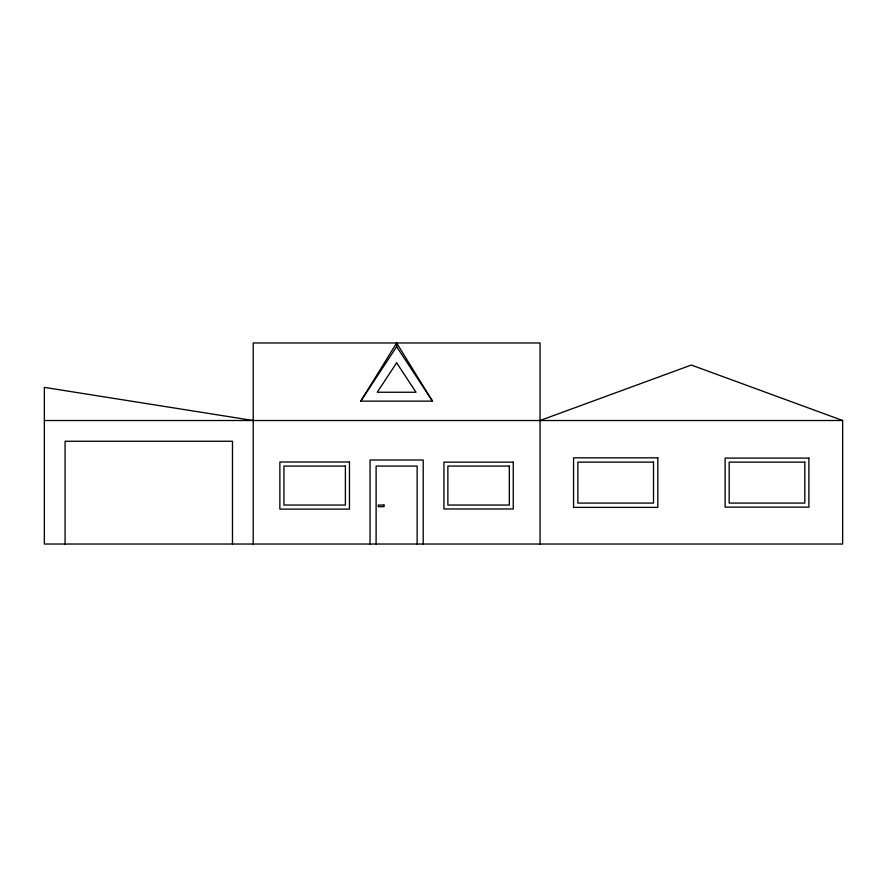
<?xml version="1.0" encoding="UTF-8"?>
<svg xmlns="http://www.w3.org/2000/svg" width="887" height="887" viewBox="0 0 887 887"><rect width="100%" height="100%" fill="white"/><g stroke="black" fill="none" stroke-linecap="round" stroke-linejoin="round"><path stroke-width="1.33" d="M360.776 401.135L396.633 342.97L432.479 401.135L360.776 401.135L396.633 346.662L396.633 342.97M540.05 420.516L691.35 365.034L842.65 420.516L842.65 544.03L44.35 544.03L44.35 387.375L253.216 420.516M44.35 420.516L842.65 420.516M396.633 346.662L432.479 401.135M540.05 544.03L540.05 342.97L253.216 342.97L253.216 544.03M423.21 544.03L423.21 459.998L370.045 459.998L370.045 544.03M417.145 544.03L417.145 466.074L376.11 466.074L376.11 544.03M232.483 544.03L232.483 441.249L65.084 441.249L65.084 544.03M396.633 362.805L377.252 392.254L416.014 392.254L396.633 362.805M657.821 457.836L573.567 457.836L573.567 507.386L657.821 507.386L657.821 457.836M808.877 458.091L725.122 458.091L725.122 507.142L808.877 507.142L808.877 458.091M349.467 461.994L279.871 461.994L279.871 509.127L349.467 509.127L349.467 461.994M513.251 462.138L443.943 462.138L443.943 508.983L513.251 508.983L513.251 462.138M653.519 462.138L577.869 462.138L577.869 503.084L653.519 503.084L653.519 462.138M804.819 462.138L729.169 462.138L729.169 503.084L804.819 503.084L804.819 462.138M345.387 466.074L283.94 466.074L283.94 505.047L345.387 505.047L345.387 466.074M509.326 466.074L447.868 466.074L447.868 505.047L509.326 505.047L509.326 466.074M384.004 505.047L378.261 505.047L378.261 506.688L384.004 506.688L384.004 505.047"/></g></svg>
